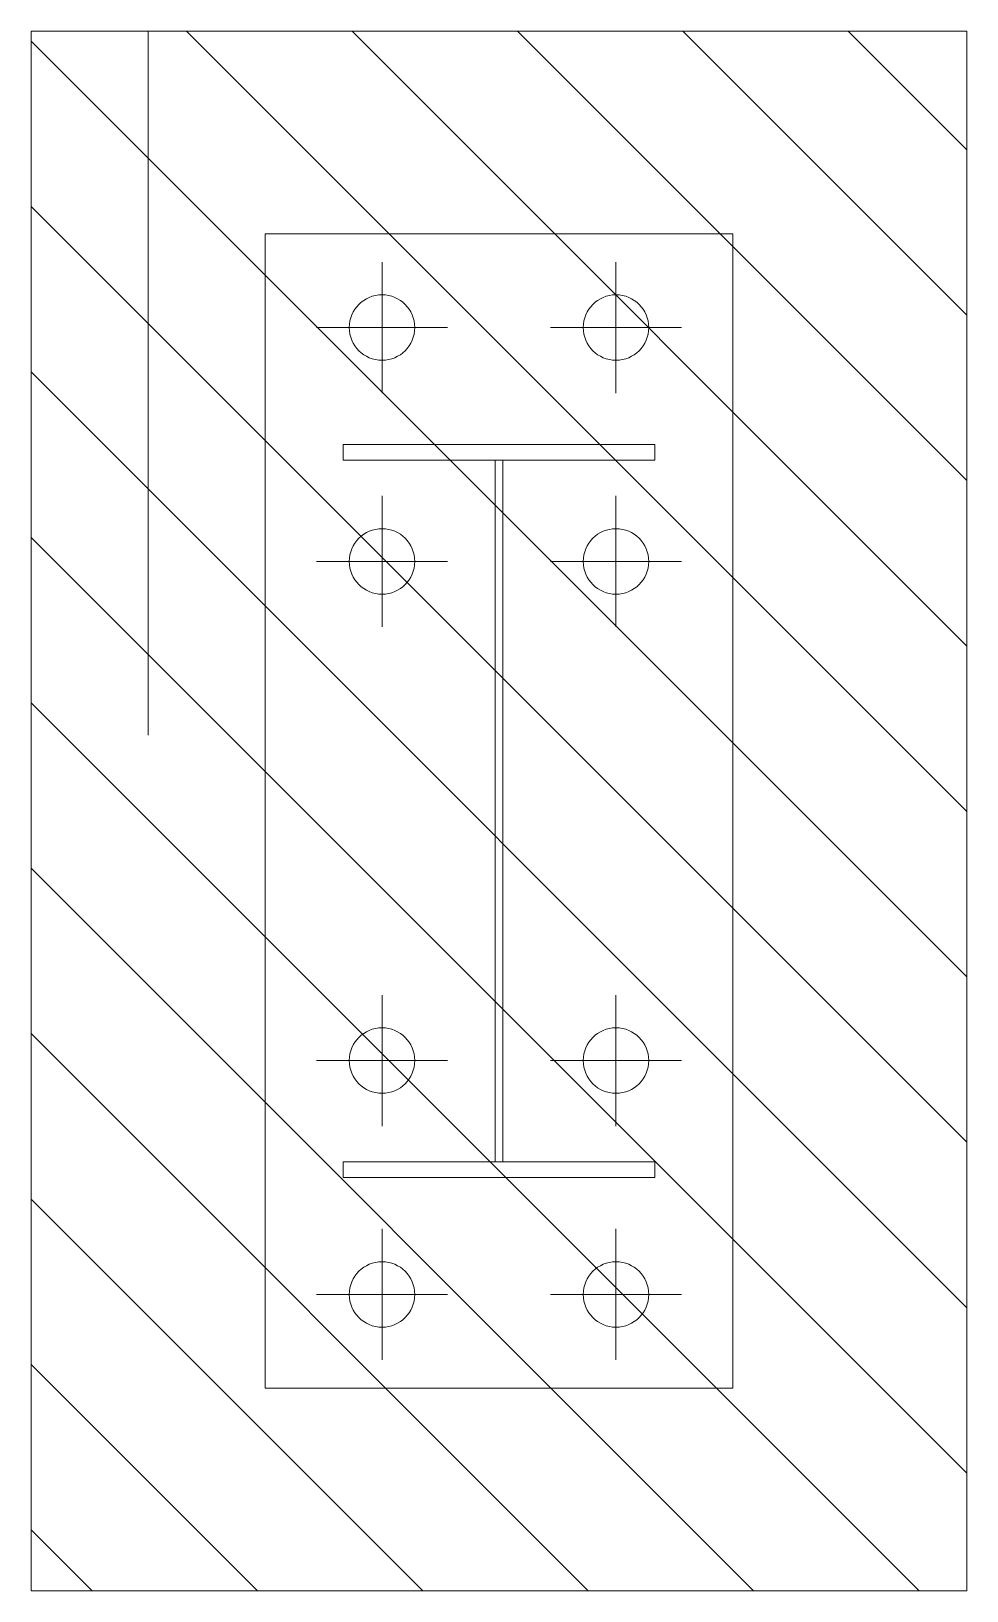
# Model space of a CAD drawing. Header units: metres. Extents: x -1560405 to -1559609, y 42907 to 43310.
# Drawn here: x -1559899.812 to -1559899.227, y 42982.908 to 42983.883 of the extents above; entities that cross this region are included whole.
import ezdxf

# ---------------------------------------------------------------- set-up
doc = ezdxf.new("R2010")
doc.units = ezdxf.units.M
doc.header["$LTSCALE"] = 750
doc.header["$MEASUREMENT"] = 0
doc.layers.get('0').update_dxf_attribs({"lineweight": 5})

# ---------------------------------------------------------------- blocks, each defined once
blk = doc.blocks.new('Z$W@#0BBF08D7')
for p, q in [((42.00030059553681, 84.00017377280163), (42.00030059553681, 0.0001737728016451)), ((84.00030059553683, 42.00017377280165), (0.000300595536828, 42.00017377280165))]:
    blk.add_line(p, q)
blk.add_circle((42.00030059553681, 42.00017377280165), 21)
blk = doc.blocks.new('Z$W@#71D679F2')
at = {"color": 1}
for points in [[(-0.0003564250655472, 299.9997765282168), (739.9996435749342, 299.9997765282168), (739.9996435749342, -0.0002234717831016), (-0.0003564250655472, -0.0002234717831016)], [(134.9996435749344, 49.9997765282169), (134.9996435749344, 249.9997765282169), (144.9996435749344, 249.9997765282169), (144.9996435749344, 49.9997765282169)], [(604.9996435749342, 49.9997765282169), (604.9996435749342, 249.9997765282169), (594.9996435749342, 249.9997765282169), (594.9996435749342, 49.9997765282169)], [(144.9996435749344, 147.4997765282169), (594.9996435749342, 147.4997765282169), (594.9996435749342, 152.4997765282169), (144.9996435749344, 152.4997765282169)]]:
    blk.add_lwpolyline(points, close=True, dxfattribs=at)
for p in [(17.99934297939762, 182.9996027554152), (167.9993429793976, 182.9996027554152), (17.99934297939762, 32.99960275541526), (167.9993429793976, 32.99960275541526)]:
    blk.add_blockref('Z$W@#0BBF08D7', p)
at = {"xscale": -1}
for p in [(571.9999441704713, 182.9996027554152), (721.9999441704712, 182.9996027554152), (571.9999441704713, 32.99960275541526), (721.9999441704712, 32.99960275541526)]:
    blk.add_blockref('Z$W@#0BBF08D7', p, dxfattribs=at)

msp = doc.modelspace()

# ---------------------------------------------------------------- hatches: boundary and pattern name
at = {"linetype": 'Continuous'}
h = msp.add_hatch(dxfattribs=at)
h.set_pattern_fill('ANSI31', scale=0.5849999999999999, angle=-90.00000000000027)
h.set_pattern_definition([(314.9999999999997, (-1558601.499008532, 45597.21286269798), (0.0517071833742665, 0.0517071833742661), [])])
h.paths.add_polyline_path([(-1559899.811666938, 42982.9083980959), (-1559899.811666938, 42983.883398096), (-1559899.226666938, 42983.883398096), (-1559899.226666938, 42982.9083980959)])

# ---------------------------------------------------------------- linework, layer by layer
at = {"color": 7}
msp.add_line((-1559899.738541938, 42983.883398096, 94.40535000000001), (-1559899.738541938, 42983.44339809599, 94.40535000000001), dxfattribs=at)
at = {"color": 7, "linetype": 'Continuous', "elevation": 94.40535}
msp.add_lwpolyline([(-1559899.811666938, 42983.883398096), (-1559899.811666938, 42982.9083980959), (-1559899.226666938, 42982.9083980959), (-1559899.226666938, 42983.883398096)], close=True, dxfattribs=at)

# ---------------------------------------------------------------- block references
at = {"color": 7, "xscale": 0.000975, "yscale": 0.000975, "zscale": 0.000975, "rotation": 90.00000000000118}
msp.add_blockref('Z$W@#71D679F2', (-1559899.372917156, 42983.03514844347, 94.40535), dxfattribs=at)

doc.saveas('drawing.dxf')
